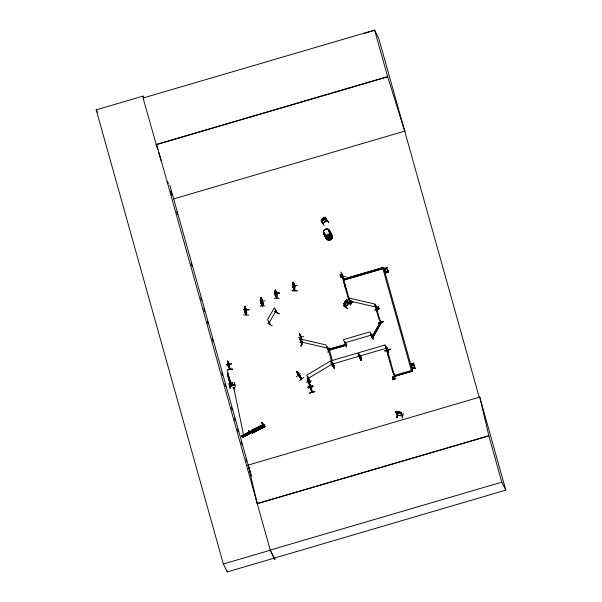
<?xml version="1.0" encoding="UTF-8"?>
<svg xmlns="http://www.w3.org/2000/svg" width="602" height="602" viewBox="0 0 602 602"><rect width="100%" height="100%" fill="white"/><g stroke="black" fill="none" stroke-linecap="round" stroke-linejoin="round"><path stroke-width="0.9" d="M230.942 383.211C232.259 382.428 233.546 389.042 231.446 383.068M231.093 383.534C231.65 384.415 231.883 385.385 232.5 385.446M260.862 300.624L261.268 302.309L260.929 298.592L261.283 302.324L261.373 299.104M243.599 314.869L248.746 315.139M243.772 309.714L248.942 309.541L243.742 309.699M244.472 307.539L245.022 311.226L245.134 308.367L244.871 309.007L244.69 307.509L245.037 311.242L244.766 307.298L244.608 307.931M246.203 309.691L246.067 314.846L244.51 311.648L244.698 311.196L246.308 314.372M246.203 309.744C245.751 312.491 243.667 299.57 244.57 311.385M244.698 311.196L244.51 311.648M245.315 307.449C244.495 318.955 246.632 307.193 244.705 306.892M246.301 314.756L246.384 310.286M244.525 311.189C247.738 320.911 247.151 307.434 244.675 306.696M248.927 309.819L243.78 309.526M259.853 305.929L265 305.989M260.019 300.872L265.173 300.902M260.929 300.759L260.982 299.209L261.298 301.482L260.613 300.24L261.012 298.381M260.658 300.278L260.719 298.69M262.299 305.267L262.344 305.944L260.756 302.731C264.082 309.691 263.36 300.157 261.08 298.238L260.922 297.779L260.869 302.467L262.517 305.944L262.51 300.887L260.922 297.779M260.944 302.272L260.756 302.731M261.607 303.385L261.735 299.487L261.396 303.506M274.361 293.287L279.531 293.031L274.361 293.212M276.882 298.291L275.099 295.146C275.987 293.761 278.718 303.897 275.114 294.687M275.159 294.212L275.212 294.882L275.264 290.194L276.777 293.746M275.295 294.687L275.099 295.146M275.4 292.768L275.355 290.789L275.611 294.724L275.468 292.677M276.07 291.925L275.851 290.947L275.949 295.74M276.627 298.238L276.792 293.189L276.611 298.171M276.867 298.306L276.973 293.189L277.07 293.761M279.32 298.306L274.166 298.291M297.2 290.653L292.045 290.646M292.918 283.279L293.467 286.966L293.588 284.106L293.317 284.746L293.136 283.249L293.483 286.981L293.212 283.038L293.008 283.82M294.912 285.649L294.544 290.548L292.956 287.387L293.151 286.936L294.777 290.495M293.008 285.28L293.076 287.124L293.091 282.594M294.829 285.431C295.146 289.11 292.105 277.447 292.911 284.686M293.151 286.936L292.956 287.387M293.942 284.144L293.708 283.188L293.595 288.17M294.852 285.498L294.724 290.548L294.754 290.111M297.38 285.559L292.188 285.468M229.731 369.395L228.971 364.338M229.016 364.564C232.447 377.86 224.93 358.626 229.859 368.763M229.242 364.797L227.443 361.35L228.241 365.926M228.564 365.271L228.534 365.775L227.774 363.51M275.272 291.007L275.152 291.571M326.856 220.279L322.815 223.553L326.502 220.618M326.517 220.641L326.976 220.565M248.927 309.767L243.742 309.729M279.486 293.249L274.331 293.219M270.02 324.26L268.364 321.438M268.477 321.235L270.2 324.373M276.95 312.837L275.189 309.563L276.912 312.739M276.973 312.852L274.384 307.72L267.551 319.602L270.087 324.553M380.757 322.379L380.9 322.22M380.885 322.198L378.372 317.246L374.76 304.341L377.183 309.684M324.124 233.147L323.899 232.741L324.365 232.786M328.677 231.318L328.767 231.597A3.236 3.123 -26.7 0 1 331.123 235.051A3.236 3.123 -26.7 0 1 327.691 237.745A3.236 3.123 -26.7 0 1 324.749 234.697M329.429 231.183L329.467 231.665M395.77 411.798L400.195 412.159L395.77 411.798C395.868 414.093 398.863 415.997 397.516 415.214M397.967 415.485L402.482 415.651L397.463 415.455L395.943 412.099L398.02 415.485L396.402 412.144M396.289 412.897L397.094 413.341M397.057 413.348L401.271 413.386M397.38 411.843L396.673 411.903L398.027 413.032L400.277 412.987L398.863 411.64C394.92 411.625 399.788 410.805 399.435 412.897L397.869 412.724L397.508 411.994M397.44 413.627L396.823 417.818L397.666 413.597M397.636 413.597L397.109 417.848M400.458 412.776L400.94 412.648L400.458 412.776L402.542 416.012L400.751 412.355M401 413.724L401.316 413.454M402.211 418.352L403.189 413.408M309.616 380.065C310.06 379.847 306.877 376.16 308.036 376.882M332.552 366.249L332.883 365.79M246.007 314.733L246.052 314.184M261.727 299.518C259.364 292.023 265.189 306.35 262.517 305.726M342.478 275.573L341.334 274.918L342.094 276.401L341.183 276.506L340.649 275.784L341.176 274.79L342.478 275.573L342.395 276.032L341.176 274.79M340.649 275.784L341.056 274.873L340.732 275.325M392.895 378.515L393.302 377.604L392.895 378.515L393.889 379.298L394.724 378.297L394.19 377.582L392.978 378.048M393.415 377.514L394.333 379.125M308.224 380.502L308.141 380.02L308.894 382.338M311.211 389.629L310.256 385.716L311.174 389.697M310.135 386.672L310.752 388.666L310.715 388.147M345.698 302.151L346.413 300.586L345.962 301.873L346.887 301.429L345.059 303.762L345.533 302.422L344.653 302.814L345.744 302.069M345.059 304.762L347.67 300.789L347.106 299.706L345.962 300.962L345.766 300.571L344.75 301.85L344.991 302.272L344.795 301.82L345.811 300.609M301.926 339.882L301.105 337.06M301.166 337.248L301.963 339.964M343.509 277.409L343.426 277.07M350.387 302.859L350.296 302.558M350.642 302.814L350.53 302.445M387.733 350.176L387.688 350.8L387.492 350.198M387.891 350.68L384.904 345.029L358.363 352.81L360.914 357.784M394.965 376.017L394.754 375.467L394.762 376.167L412.618 371.133L395.062 376.288L392.399 370.99L385.167 345.179L387.748 350.266M244.653 306.892L244.736 306.403M260.899 297.975L261.035 297.486M275.325 289.901L277.086 293.407M293.099 282.631L293.234 282.15L294.942 285.649M310.813 387.492L308.57 382.774L310.474 386.364L310.158 385.935M310.91 387.282L312.295 392M312.355 392.173L310.429 388.636L312.039 392.135M348.611 302.889L345.525 307.028L345.789 306.501M340.815 276.22L341.108 274.821M393.061 378.944L393.347 377.544M297.855 372.909L297.35 372.435L299.804 375.43L301.504 379.177L298.314 375.151L298.788 375.385M298.81 374.113L301.617 379.027L299.901 375.535M334.065 365.58L333.598 365.67M345.744 344.479L346.353 344.434L345.872 344.788M345.804 344.6L346.233 344.291M359.605 358.1L360.184 358.145M360.756 357.626L361.268 357.708M361.358 357.626L360.907 357.656M371.84 336.834L372.45 336.781M275.264 290.194L277.003 293.693M300.752 340.792L300.345 340.521L302.392 343.968L301.88 343.9M300.94 346.158L302.505 341.289L300.962 346.158M302.287 343.84L301.888 343.524M302.332 343.847L301.926 343.915L299.337 338.775L325.938 344.938L328.541 350.025M328.082 349.95L328.489 350.018L326.495 346.586L328.587 349.86L328.03 349.732M326.946 346.684L326.45 346.752M328.082 349.98L328.496 349.785M328.429 350.055L328.436 349.664M327.924 352.411L329.174 347.414M349.807 299.916L349.401 299.645L351.41 303.115M351.297 300.345L350.221 305.319M351.275 303.002L350.898 302.655M375.55 305.711L377.589 308.969L377.048 309.052L377.559 309.18L374.993 304.063L348.392 297.892L350.958 302.994M377.033 308.743L377.544 309.142M378.229 306.538L377.258 311.595L378.259 306.599M378.289 306.591L376.942 311.467M230.461 383.632L230.077 382.804L230.589 384.106M229.926 369.274L229.219 364.406M323.357 219.045L324.403 217.781L323.733 218.85L324.877 218.654L323.492 219.128L322.484 220.362L323.154 219.248L322.062 219.421L323.342 219.06M322.356 221.227C320.512 221.544 325.531 219.903 325.592 218.947C326.141 218.36 325.659 216.6 324.741 217.367M325.215 235.239L325.381 235.638M328.722 231.416A3.243 3.138 -26.7 0 1 331.017 235.209A3.243 3.138 -26.7 0 1 327.082 237.564A3.243 3.138 -26.7 0 1 324.787 233.772A3.236 3.123 -26.7 0 0 327.074 237.534A3.236 3.123 -26.7 0 0 331.002 235.194A3.236 3.123 -26.7 0 0 328.715 231.409L329.098 231.1M329.475 231.522L328.797 231.823M301.128 378.688L301.399 379.132M333.546 365.549L334.11 365.753L332.808 363.202M345.857 344.585L328.188 349.401L332.755 365.632L333.726 365.346L333.169 363.457M359.71 358.145L360.064 358.062M360.869 357.723L361.366 357.754C361.584 356.572 358.626 353.916 359.778 354.601M345.819 344.668L343.351 339.671L369.891 331.883L372.442 336.834M385.423 347.083C385.528 345.834 386.777 350.469 387.011 350.033M309.225 383.579L307.78 378.846M346.007 300.992L346.594 300.458L346.594 302.159L344.946 303.762L344.577 303.039L345.036 302.242L344.02 303.747L345.661 307.178L348.814 303.107L347.076 299.758M307.885 379.185L309.3 383.783M308.171 379.982L309.405 384.4M245.165 434.599L245.368 435.178M345.902 306.719L344.224 303.498L343.93 303.867L345.691 307.125L348.761 303.039M348.543 303.491L348.671 303.002M348.362 303.355C348.641 304.311 346.564 298.735 346.902 300.36M301.572 339.558L300.533 335.743L301.617 339.453M262.48 300.902L262.464 301.436M326.796 220.415L322.762 223.312M267.777 323.477L272.217 325.81M380.69 322.16L379.102 319M269.139 322.762L275.972 310.88M340.138 274.994L342.425 274.324L342.944 276.491M371.855 337.052L380.396 322.198L381.262 322.664L372.781 337.609L371.908 337.15L370.365 333.771L370.809 333.636L370.365 333.771M372.412 337.03L371.953 337.03L380.396 322.198M381.262 322.664L372.781 337.609M392.948 379.772C399.713 379.365 390.277 373.616 392.956 379.787M348.28 303.227L346.76 300.255M343.479 305.665L347.587 308.623L343.494 305.553M309.029 380.05L309.518 379.749M332.454 366.204L332.921 365.888M310.09 385.844L310.248 386.386M350.319 302.513L348.746 299.329M312.257 392.068L310.798 387.447M344.284 303.182L346.669 300.044M350.77 304.559L347.354 301.986L350.943 304.334M322.469 218.97L321.927 219.617L322.288 220.34L324.975 218.436L324.606 217.706L323.846 218.075L323.658 217.593L322.273 218.579L322.552 218.993L321.182 220.136L321.754 221.145M326.593 220.708L325.268 217.172L321.558 219.685L321.152 220.091L322.86 223.515M245.744 435.096L245.819 434.629M256.452 428.79L256.971 428.526M387.086 267.198L385.98 268.394L387.086 267.198L386.349 268.582L387.68 269.275L386.108 268.785L385.017 269.959M386.89 271.6L385.34 271.111L386.89 271.6L387.997 270.403M413.657 363.074L412.543 364.263L411.023 363.849L412.581 364.33L413.657 363.074L412.919 364.458L413.762 363.465M414.537 366.212C412.445 369.259 414.244 366.452 414.643 366.603M385.897 273.097L386.988 271.923L388.561 272.42L386.988 271.923M411.58 365.835L412.679 364.661L414.251 365.151L412.679 364.661M413.551 367.799L415.132 368.296L413.551 367.799L412.498 369.041L413.25 367.739L411.903 366.987L413.461 367.476M384.904 269.568L385.769 268.658L385.047 270.027M385.784 272.714L386.65 271.795L385.927 273.165M387.199 271.66L388.072 270.727L387.199 271.66L388.463 272.051L387.229 271.728M308.51 380.75L308.856 381.608M308.916 382.022L309.029 381.608M387.515 350.281C397.576 347 378.786 352.501 386.74 350.499M332.47 366.008L332.989 366.084L330.438 361.004L306.666 375.204L309.293 380.298L309.089 379.945M401.963 415.636L402.091 415.99L400.481 412.596M397.493 415.35L402.452 415.869M321.197 221.468L324.215 225.502M294.649 285.483L294.694 286.055M262.871 424.621L261.689 422.446L263.736 426.479L261.87 422.551M297.749 373.466C293.949 366.182 300.691 380.735 301.444 379.064M299.089 375.249L300.112 376.536M299.871 376.182C302.106 378.523 295.627 370.712 297.945 373.586M300.827 377.341L299.781 375.415M298.87 375.565L296.861 371.697L299.886 375.61L299.54 375.023M298.727 375.678L297.426 372.442M298.6 373.789L297.621 372.465L299.916 375.919M300.473 373.556L296.402 376.769M299.962 376.13L299.743 375.513M303.604 377.484L299.563 380.757M307.569 378.237L310.211 382.503M350.928 302.686L351.395 303.077L349.852 299.743M301.88 343.569L302.4 343.742M301.933 343.682L300.345 340.521M263.428 425.275L264.03 425.185M324.787 217.39L323.853 217.984M321.521 219.933C320.678 219.497 323.725 223.748 323.101 222.951M325.005 217.676C324.937 216.366 326.51 221.092 326.547 220.866M325.456 218.36L328.677 222.326L325.547 218.383M331.002 363.164C331.198 361.877 331.506 365.775 332.665 366.34M309.225 380.163L309.563 379.952L309.24 380.186M334.306 368.123L331.732 363.796M308.254 378.365L332.026 364.165M228.316 374.828L227.27 371.916L230.882 384.129M372.352 336.917L371.953 336.932L372.345 336.684M332.47 362.607C331.341 361.877 334.268 364.827 334.095 365.798M359.703 358.039C359.62 359.138 358.22 353.69 358.115 355.09M360.876 357.701L361.366 357.573M386.951 349.92L387.387 349.785L386.951 350.123M250.078 433.034L249.363 431.604L250.018 433.071C248.829 430.34 248.649 430.588 249.032 430.957M262.54 425.042L263.638 424.049L264.918 426.532M263.751 424.282L251.222 430.663M263.729 424.229L251.147 430.513L252.479 433.094L265.008 426.705L264.602 425.923L264.88 426.494L252.313 432.778L264.903 426.509M249.228 432.123L249.965 431.461L250.868 433.214L242.501 437.458L241.635 435.78L250.108 431.747M263.811 424.387L251.32 430.859L263.857 424.478L263.638 424.049M241.68 435.856L249.965 431.461M241.748 436.006L250.154 431.845L250.515 432.545L249.935 432.251M251.388 430.987L263.962 424.696L264.248 425.245L264.06 424.884L252.358 430.821M250.259 432.04L241.823 436.149L250.281 432.093M252.381 430.866L264.173 425.05M249.747 432.364L250.041 432.379M262.946 424.658L263.367 425.388M250.342 432.176L250.44 432.582M264.293 425.08L263.894 424.56L251.433 431.085M250.65 432.8L242.26 436.977L250.65 432.8L250.876 433.237M264.353 425.734L263.834 424.703L264.007 425.05M250.725 432.943L242.297 437.06M242.516 437.496L250.665 432.838M252.155 432.462L263.796 426.404M250.801 433.086L242.433 437.323M264.669 426.05L252.072 432.311M252.23 432.605L263.924 426.645M264.782 426.269L252.238 432.635M252.471 433.086L264.993 426.683M309.511 379.885L309.285 380.276M344.863 342.342L346.519 347.098L345.059 342.275M332.786 363.36L334.23 368.251L333.049 365.098M360.071 355.421L359.454 355.534M359.876 355.481L361.275 360.305M361.471 360.184C359.469 361.922 358.589 348.069 360.884 360.357M229.023 383.594L230.175 388.508L229.061 383.519M341.033 274.963L341.484 274.79M393.279 377.687L393.723 377.514M393.309 377.747L394.641 378.763M307.682 378.967L308.811 382.669M308.472 380.547L309.646 384.204M309.052 381.999C310.7 387.884 307.253 376.19 309.195 383.007L307.524 379.207L309.699 384.64L309.586 384.189M307.359 378.139L308.533 380.547M307.268 378.5L309.059 382.037M308.194 381.179L308.811 382.571M311.385 380.75L306.456 382.368M308.946 382.029L307.306 378.154M307.464 378.56L308.578 382.232M308.698 383.211L308.743 382.721M307.931 387.229L312.95 385.882L307.885 387.109M307.9 387.146L312.837 385.558M301.421 337.21L299.6 333.779L301.459 337.429M299.999 335.231L299.909 334.614M300.315 336.405L299.804 334.84L300.849 336.819M300.774 337.888L301.045 338.512L299.653 333.764M341.944 274.339L341.643 273.955L343.546 277.545M340.8 277.71L345.751 276.198M353.043 302.227L348.152 303.95M299.593 334.065L301.233 337.594M298.69 337.639L303.694 336.307M300.992 338.309L301.79 339.889M302.603 341.913L300.127 342.673L302.716 342.252M302.64 341.981L300.165 342.756M344.765 341.454C343.607 340.777 346.609 343.426 346.406 344.6M373.172 339.28L371.75 334.381L373.165 339.204M386.085 347.587L386.138 347.098L387.688 350.8M387.056 347.505L388.456 352.343L386.793 347.595M333.937 365.467L333.516 365.595L334.163 368.198M360.207 358.1L357.603 353.035L331.055 360.824L333.5 365.798L333.952 365.587M385.062 350.725L390.036 349.235M385.122 350.928L390.111 349.491M393.234 372.48L394.889 375.671M392.369 376.837L397.373 375.437M375.55 306.305L377.213 309.714M379.704 308.683L374.7 310.09L379.674 308.6M378.395 323.229L383.339 321.634L378.402 323.244M378.357 323.116L383.339 321.634M247.663 465.248L479.764 397.102L505.808 490.141L227.323 571.9L223.35 563.999L96.192 109.85L143.141 96.079L143.938 97.659M488.854 435.818L257.212 503.596L488.854 435.818L479.779 397.162L479.237 397.32L378.673 38.167L374.617 30.1L143.05 98.021L157.566 149.191M156.061 144.51L387.635 76.589L404.702 131.138M156.181 144.743L387.748 76.815M173.677 198.901L405.251 130.98M342.237 276.702L340.709 277.048L340.13 274.986M343.622 280.043L382.872 268.642L343.667 280.141L343.358 279.102L383.579 267.416L344.299 278.937M227.639 373.225L227.767 373.488M230.16 383.128L227.887 375.091L228.752 376.325M344.938 342.831L371.479 335.043M328.24 349.499L345.796 344.344L346.06 345.292L329.422 350.055L346.06 345.292M229.46 379.109L229.889 380.539L229.4 379.155M232.071 382.3L232.5 383.677M231.258 383.557L231.243 382.977M231.454 382.917L231.619 383.489L231.07 383.647L230.897 383.083L231.469 382.947L232.492 385.024M231.191 383.421L231.183 382.849M231.604 383.451L231.168 383.617M229.625 385.483L234.599 384.008M234.825 384.813L229.821 386.221L234.833 384.844M229.919 386.529L234.893 385.069M235.427 386.966L234.103 382.097M332.643 363.977L359.191 356.196M359.951 355.97L386.492 348.189M332.703 365.534L333.726 365.346M310.436 388.102C311.189 390.608 308.578 382.631 309.518 384.723M309.443 385.054L309.94 386.627M309.842 385.024L310.188 385.98M308.397 388.147L313.371 386.687M310.549 389.073L310.602 388.583M309.721 392.933L314.733 391.563L309.767 393.046M395.062 376.288L394.746 375.249L411.384 370.478M392.436 377.612L394.566 376.987M505.808 490.141L501.797 482.157L270.223 550.077L274.271 558.129M223.35 563.999L270.298 550.228L156.723 144.578M364.646 33.215L373.895 30.574M359.755 355.511L361.14 360.342M227.691 361.764L229.001 364.85M228.15 365.256L227.481 362.133L228.068 364.88L228.128 364.27C229.053 369.154 227.902 360.816 228.023 363.6L227.676 362.524M228.075 362.058L228.941 366.844M227.729 363.766L227.443 361.35M226.548 364.804L231.665 363.999M226.525 364.616L231.627 363.743M228.188 366.227L228.293 365.745M229.716 369.267L228.12 365.775M227.293 369.801L232.47 369.259L227.33 369.921M227.3 369.831L232.395 368.928M328.91 230.987L329.384 231.078M329.121 231.725L329.016 231.695M372.059 337.105L370.411 333.937M245.518 434.448L245.149 434.998M230.814 384.023L227.94 374.083M344.532 304.702L345.036 304.68M345.081 304.717L344.502 304.755L344.013 303.671M292.045 290.856L297.2 290.879M261.08 298.238L262.495 301.399M298.464 375.016L298.773 375.355M341.251 274.798L341.951 274.858M393.49 377.529L394.19 377.582M328.15 349.702L326.495 346.586M395.913 412.272L396.379 412.325M230.34 382.97L230.694 384.181M310.218 386.296L308.788 381.608M343.283 277.477L341.643 273.955M349.98 301.053L376.581 307.223M300.925 341.936L327.526 348.099M385.799 268.725L384.46 267.973L386.01 268.454M385.476 271.547L386.68 271.863L385.34 271.111M412.889 364.398L414.251 365.151M413.762 367.536L415.132 368.296L414.996 367.86M413.8 367.604L415.026 367.927M341.311 274.851L342.312 275.144M393.55 377.574L394.558 377.868M400.179 412.167L400.797 412.408L402.572 415.786M302.482 341.838L302.415 341.522M380.652 322.273L379.17 319.218M380.441 322.296L381.314 322.762M393.58 377.642L394.724 378.297M299.329 375.166L299.796 375.588L297.411 372.39M345.992 300.902L345.796 300.518M344.224 303.498L343.93 303.867M377.635 308.954L376.002 305.808M262.48 305.267L260.817 302.415M299.089 374.828L299.781 375.565M298.532 374.06L298.953 374.467M298.773 374.399L299.043 374.572M394.731 376.137L393.068 372.525M300.872 377.303L297.794 373.428M232.086 385.506L230.897 383.083M300.059 376.242L298.645 374.467M298.547 374.346L298.908 374.64L297.998 373.33L298.366 373.782M263.804 425.125L263.541 425.486M257.347 428.677L257.505 429.113M307.772 378.041L310.406 382.315M343.381 276.912L340.852 271.984L348.076 297.794L350.65 302.926M263.33 425.426L263.834 426.434L262.148 423.108M248.739 430.377L248.904 430.859M262.367 424.703L263.608 427.142L263.42 426.765M254.488 431.792L253.344 429.557M252.494 429.994L253.638 432.228M249.115 431.897L249.815 433.267M244.698 434.32L245.45 435.788M243.945 434.704L244.69 436.164M243.095 435.133L243.855 436.623L233.952 388.674M242.531 435.427L243.291 436.917M382.609 267.702L411.648 371.419M321.626 220.076L323.214 223.237M387.989 355.255L389.577 358.416M389.231 359.687L390.818 362.848M343.674 282.06L345.262 285.22M344.916 286.492L346.504 289.652M348.874 299.766L350.477 302.979M345.668 300.895L345.044 301.692M398.562 411.685L397.561 411.572M329.204 349.213L332.47 360.869M293.121 282.436L294.875 286.108M293.182 283.866L293.498 286.138L293.129 285.416M292.873 284.897L293.069 285.288M331.311 362.773L332.974 366.159M292.971 286.928L294.724 290.548M300.255 336.383L301.278 338.294M300.819 338.362L301.617 339.942M275.016 292.655L275.611 294.724L275.28 291.007M274.956 292.647L275.197 293.084M307.404 378.936L309.052 382.247M309.533 383.572L309.338 383.196M308.57 382.774L311.144 387.816M309.345 384.776L310.948 387.981M309.887 386.386L310.557 387.831M309.88 386.604C312.002 392.617 309.413 383.715 310.045 386.507L309.556 385.13L310.098 386.762M310.429 388.636L311.941 391.706M298.479 373.571L299.239 374.971L297.478 372.608L299.683 375.708L297.907 373.473L299.059 374.911M300.067 376.574L298.442 374.068L299.209 375.46M244.736 306.471L246.421 309.721M244.562 308.081L244.465 308.946M244.427 309.157L244.615 309.541M228.083 362.111L227.548 361.019L229.272 364.519M227.481 362.133L228.406 364.962L228.045 364.233M257.016 427.691L258.138 429.881M234.637 384.181L229.701 385.739M96.192 109.85L97.381 112.22M227.27 371.916L227.571 372.525M255.745 428.338L256.866 430.528M227.579 373.24L228.12 374.444M254.616 428.91L255.737 431.107M229.362 379.599L229.904 380.532M245.548 433.892L246.293 435.351M270.953 551.808L274.888 559.642L274.429 558.009M302.49 341.966L302.317 341.469M323.906 233.019A3.236 3.123 -26.7 0 0 328.73 235.593A3.236 3.123 -26.7 0 0 328.707 230.145A3.236 3.13 -26.7 0 1 328.737 235.6A3.236 3.13 -26.7 0 1 323.899 233.019L323.944 232.831M300.127 334.825L300.541 335.765M307.614 379.215L308.766 382.428M308.781 381.728L308.247 380.216M309.752 393.008L314.726 391.533M307.983 379.712L308.382 380.81M300.27 335.344L300.661 336.443M308.578 382.225L308.803 382.872L308.525 382.24M309.917 385.558L310.301 386.665M227.97 373.917L230.875 384.144M229.678 382.481L230.649 385.468L229.415 381.645M300.503 336.751L301.166 338.399L301.09 337.918M158.68 152.757L161.185 160.772M167.574 181.255L168.41 183.926M170.637 191.045L172.021 195.499M228.67 376.852L229.309 378.681L229.046 377.604M308.931 382.473L308.916 382.127M309.014 381.533L310.474 386.258M307.863 379.779L308.307 381.247M229.144 380.742L229.46 381.901M393.445 377.8L393.889 379.298M341.65 276.574L341.206 275.076L341.183 276.506M360.116 355.346L361.531 360.237M301.361 337.09L302.136 339.912M309.428 383.497L309.262 383.135L309.436 383.798M228.82 379.734L229.136 380.825M251.267 475.911L248.212 465.09L257.287 503.739M488.779 435.667L501.797 482.157M374.617 30.1L387.635 76.589M387.966 270.336L388.109 270.795M388.425 271.984L388.561 272.42M413.687 363.141L413.8 363.533M414.567 366.279L414.673 366.671M411.023 363.849L412.37 364.601L411.617 365.903M383.527 267.318L412.618 371.133M376.348 307.494L379.96 320.407M386.755 348.34L393.986 374.151M342.44 275.144L349.664 300.955M345.744 344.246L346.007 345.187M232.206 382.255L232.635 383.632M169.892 185.326L251.215 475.813M176.687 211.738L177.447 214.455M191.135 263.345L191.895 266.061M200.767 297.749L201.527 300.466M203.807 308.615L204.567 311.332M207.359 321.287L208.119 324.004M212.175 338.49L212.935 341.206M221.807 372.894L222.567 375.61M224.847 383.76L225.607 386.476M231.439 407.306L232.199 410.015M234.479 418.164L235.247 420.881M237.527 429.03L238.287 431.747M241.071 441.71L241.831 444.426M245.887 458.912L246.647 461.629M143.141 96.079L143.901 98.773M226.811 570.094L227.323 571.9M228.542 378.718L228.888 379.832M307.622 378.989L307.795 379.644M228.655 378.982L227.992 375.994L228.467 378.244M228.053 362.622L228.331 363.743M309.639 384.166L309.752 384.625M309.556 384.828L309.714 385.498M228.301 363.044L228.873 366.799M328.669 231.409L328.737 231.522A3.243 3.138 -26.7 0 1 331.055 235.277A3.243 3.138 -26.7 0 1 327.112 237.632A3.243 3.138 -26.7 0 1 324.817 233.832M227.684 361.892L227.744 362.577M393.369 377.793L393.422 379.23M328.368 230.724A3.236 3.123 -26.7 0 1 330.716 234.238A3.236 3.123 -26.7 0 1 331.108 239.393A3.236 3.123 -26.7 0 1 326.043 237.865M330.761 234.238A3.236 3.123 -26.7 0 1 330.784 239.686A3.236 3.123 -26.7 0 1 325.96 237.105A3.243 3.138 -26.7 0 0 330.791 239.694A3.243 3.138 -26.7 0 0 330.769 234.223A3.236 3.123 -26.7 0 1 327.285 236.932A3.236 3.123 -26.7 0 1 324.343 233.892M329.121 230.875A3.281 3.176 -26.7 0 1 329.143 236.413A3.281 3.176 -26.7 0 1 324.245 233.794M323.801 232.921A3.281 3.176 -26.7 0 0 328.707 235.54A3.281 3.176 -26.7 0 0 328.684 230.009A3.236 3.123 -26.7 0 1 328.654 235.45A3.236 3.123 -26.7 0 1 323.831 232.869M331.062 233.982A3.236 3.123 -26.7 0 1 330.039 239.144A3.236 3.123 -26.7 0 1 325.592 236.375M331.077 233.892A3.281 3.176 -26.7 0 1 330.039 239.137A3.281 3.176 -26.7 0 1 325.516 236.323M325.185 234.622A3.281 3.176 -26.7 0 0 327.232 238.392A3.236 3.123 -26.7 0 0 331.281 236.646A3.236 3.123 -26.7 0 0 329.956 232.628M325.516 236.225A3.236 3.123 -26.7 0 0 329.971 239.002A3.236 3.123 -26.7 0 0 330.987 233.839A3.281 3.176 -26.7 0 1 330.016 239.092A3.281 3.176 -26.7 0 1 325.494 236.277M325.261 234.682A3.236 3.123 -26.7 0 0 327.277 238.392A3.281 3.176 -26.7 0 0 331.303 236.616A3.281 3.176 -26.7 0 0 329.956 232.538A3.281 3.176 -26.7 0 1 329.956 238.023A3.281 3.176 -26.7 0 1 325.05 235.405M244.736 308.126L245.052 310.399L244.736 308.126M275.001 291.037L274.948 292.692L275.061 291.037M275.325 291.624L275.641 293.896L275.325 291.624M233.027 387.733L234.268 387.417L233.027 387.733M233.328 388.809L234.569 388.493L233.328 388.809M279.185 313.8L274.595 311.482L279.185 313.8M346.075 301.128L345.096 302.37L345.465 303.092L346.436 301.85L346.075 301.128M400.195 413.213L397.282 412.904L398.163 412.566L396.868 412.009L399.675 412.31L398.855 412.641L400.195 413.213M323.455 217.916L322.687 218.631L323.455 217.916M323.914 218.202L322.619 219.12L322.981 219.85L324.282 218.925L323.914 218.202M228.926 377.921L229.37 379.644L228.926 377.921M227.571 361.456L227.496 361.027L227.579 361.493M397.44 411.866L397.245 411.475L397.433 411.918M325.893 235.179A3.236 3.123 -26.7 0 0 329.806 231.206A3.243 3.138 -26.7 0 0 324.403 229.911A3.243 3.138 -26.7 0 0 325.863 235.149A3.243 3.138 -26.7 0 0 329.798 231.16A3.236 3.123 -26.7 0 0 324.433 229.964A3.236 3.123 -26.7 0 0 325.893 235.179M329.098 236.323A3.236 3.123 -26.7 0 0 329.076 230.875A3.236 3.13 -26.7 0 1 329.098 236.323A3.236 3.13 -26.7 0 1 324.26 233.742A3.236 3.123 -26.7 0 0 329.098 236.323M329.904 237.933A3.236 3.123 -26.7 0 0 329.881 232.485A3.236 3.13 -26.7 0 1 329.911 237.94A3.236 3.13 -26.7 0 1 325.072 235.352A3.236 3.123 -26.7 0 0 329.904 237.933"/></g></svg>
